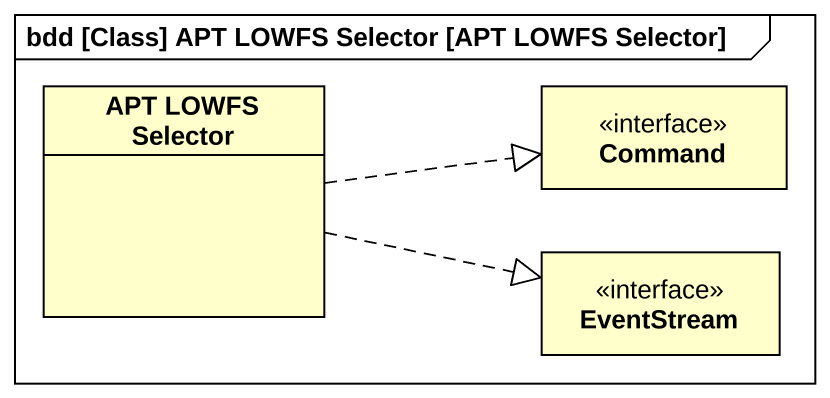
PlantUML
@startuml
mainframe bdd [Class] APT LOWFS Selector [APT LOWFS Selector]
hide circle
hide empty members
class "APT LOWFS Selector" as APT_LOWFS_Selector
interface Command
interface EventStream
APT_LOWFS_Selector .right.|> Command
APT_LOWFS_Selector .right.|> EventStream
@enduml
